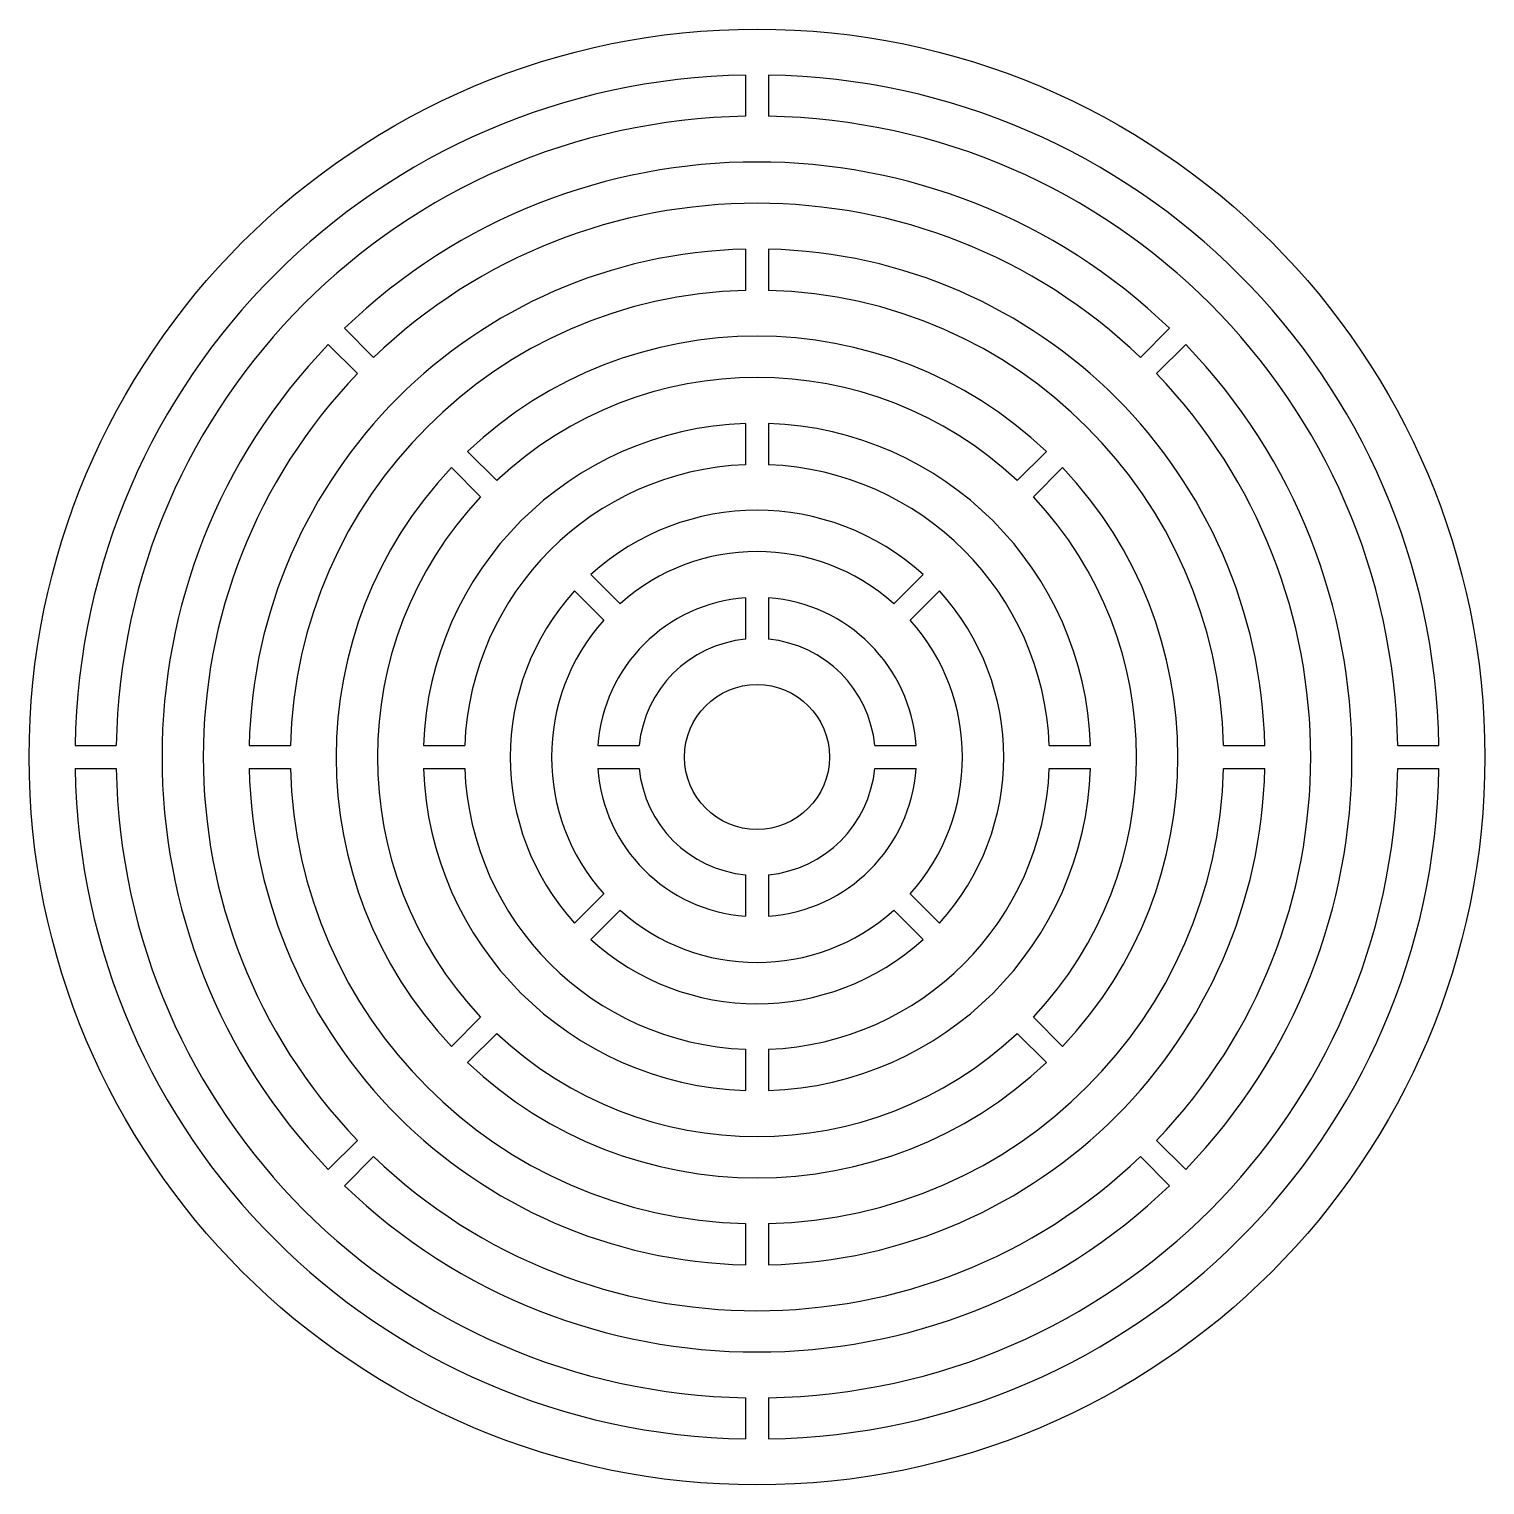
# Model space of a CAD drawing. Extents: x -95 to 95, y -95 to 95.
import ezdxf

# ---------------------------------------------------------------- set-up
doc = ezdxf.new("R2010")
doc.units = 0
doc.layers.add('VISIBLE', color=7, linetype='CONTINUOUS')

msp = doc.modelspace()

# ---------------------------------------------------------------- linework, layer by layer
at = {"layer": 'VISIBLE'}
for p, q in [((-1.5, 89.29), (-1.5, 83.89)), ((1.5, 89.29), (1.5, 83.89)), ((-1.5, 66.48), (-1.5, 61.08)), ((1.5, 66.48), (1.5, 61.08)), ((-50.19, 52.31), (-54.01, 56.13)), ((50.19, 52.31), (54.01, 56.13)), ((-52.31, 50.19), (-56.13, 54.01)), ((52.31, 50.19), (56.13, 54.01)), ((-1.5, 43.67), (-1.5, 38.27)), ((1.5, 43.67), (1.5, 38.27)), ((-34.07, 36.19), (-37.89, 40.01)), ((34.07, 36.19), (37.89, 40.01)), ((-36.19, 34.07), (-40.01, 37.89)), ((36.19, 34.07), (40.01, 37.89)), ((-17.93, 20.05), (-21.75, 23.88)), ((17.93, 20.05), (21.75, 23.88)), ((-20.05, 17.93), (-23.88, 21.75)), ((20.05, 17.93), (23.88, 21.75)), ((-1.5, 20.85), (-1.5, 15.43)), ((1.5, 20.85), (1.5, 15.43)), ((-89.29, 1.5), (-83.89, 1.5)), ((-66.48, 1.5), (-61.08, 1.5)), ((-43.67, 1.5), (-38.27, 1.5)), ((-20.85, 1.5), (-15.43, 1.5)), ((15.43, 1.5), (20.85, 1.5)), ((38.27, 1.5), (43.67, 1.5)), ((61.08, 1.5), (66.48, 1.5)), ((83.89, 1.5), (89.29, 1.5)), ((-89.29, -1.5), (-83.89, -1.5)), ((-66.48, -1.5), (-61.08, -1.5)), ((-43.67, -1.5), (-38.27, -1.5)), ((-20.85, -1.5), (-15.43, -1.5)), ((15.43, -1.5), (20.85, -1.5)), ((38.27, -1.5), (43.67, -1.5)), ((61.08, -1.5), (66.48, -1.5)), ((83.89, -1.5), (89.29, -1.5)), ((-1.5, -15.43), (-1.5, -20.85)), ((1.5, -15.43), (1.5, -20.85)), ((-23.88, -21.75), (-20.05, -17.93)), ((23.88, -21.75), (20.05, -17.93)), ((-21.75, -23.88), (-17.93, -20.05)), ((21.75, -23.88), (17.93, -20.05)), ((-40.01, -37.89), (-36.19, -34.07)), ((40.01, -37.89), (36.19, -34.07)), ((-37.89, -40.01), (-34.07, -36.19)), ((37.89, -40.01), (34.07, -36.19)), ((-1.5, -38.27), (-1.5, -43.67)), ((1.5, -38.27), (1.5, -43.67)), ((-56.13, -54.01), (-52.31, -50.19)), ((56.13, -54.01), (52.31, -50.19)), ((-54.01, -56.13), (-50.19, -52.31)), ((54.01, -56.13), (50.19, -52.31)), ((-1.5, -61.08), (-1.5, -66.48)), ((1.5, -61.08), (1.5, -66.48)), ((-1.5, -83.89), (-1.5, -89.29)), ((1.5, -83.89), (1.5, -89.29))]:
    msp.add_line(p, q, dxfattribs=at)
for radius in [95.3, 9.5]:
    msp.add_circle((0, 0), radius, dxfattribs=at)
for radius, start, end in [(89.3, 90.9625, 179.0375), (89.3, 0.9625, 89.0375), (83.9, 91.0244, 178.9756), (83.9, 1.0244, 88.9756), (77.9, 46.1033, 133.8967), (72.5, 46.1855, 133.8145), (66.5, 91.2925, 178.7075), (66.5, 1.2925, 88.7075), (61.1, 91.4067, 178.5933), (61.1, 1.4067, 88.5933), (77.9, 136.1033, 223.8967), (55.1, 46.56, 133.44), (77.9, 316.1033, 43.8967), (72.5, 136.1855, 223.8145), (49.7, 46.7295, 133.2705), (72.5, 316.1855, 43.8145), (43.7, 91.9671, 178.0329), (43.7, 1.9671, 88.0329), (38.3, 92.2445, 177.7555), (38.3, 2.2445, 87.7555), (55.1, 136.56, 223.44), (55.1, 316.56, 43.44), (49.7, 136.7295, 223.2705), (49.7, 316.7295, 43.2705), (32.3, 47.6618, 132.3382), (26.9, 48.1966, 131.8034), (32.3, 137.6618, 222.3382), (32.3, 317.6618, 42.3382), (20.9, 94.1157, 175.8843), (20.9, 4.1157, 85.8843), (26.9, 138.1966, 221.8034), (26.9, 318.1966, 41.8034), (15.5, 95.5534, 174.4466), (15.5, 5.5534, 84.4466), (89.3, 180.9625, 269.0375), (83.9, 181.0244, 268.9756), (66.5, 181.2925, 268.7075), (61.1, 181.4067, 268.5933), (43.7, 181.9671, 268.0329), (38.3, 182.2445, 267.7555), (20.9, 184.1157, 265.8843), (15.5, 185.5534, 264.4466), (83.9, 271.0244, 358.9756), (89.3, 270.9625, 359.0375), (61.1, 271.4067, 358.5933), (66.5, 271.2925, 358.7075), (38.3, 272.2445, 357.7555), (43.7, 271.9671, 358.0329), (15.5, 275.5534, 354.4466), (20.9, 274.1157, 355.8843), (26.9, 228.1966, 311.8034), (32.3, 227.6618, 312.3382), (49.7, 226.7295, 313.2705), (55.1, 226.56, 313.44), (72.5, 226.1855, 313.8145), (77.9, 226.1033, 313.8967)]:
    msp.add_arc((0, 0), radius, start, end, dxfattribs=at)

doc.saveas('drawing.dxf')
